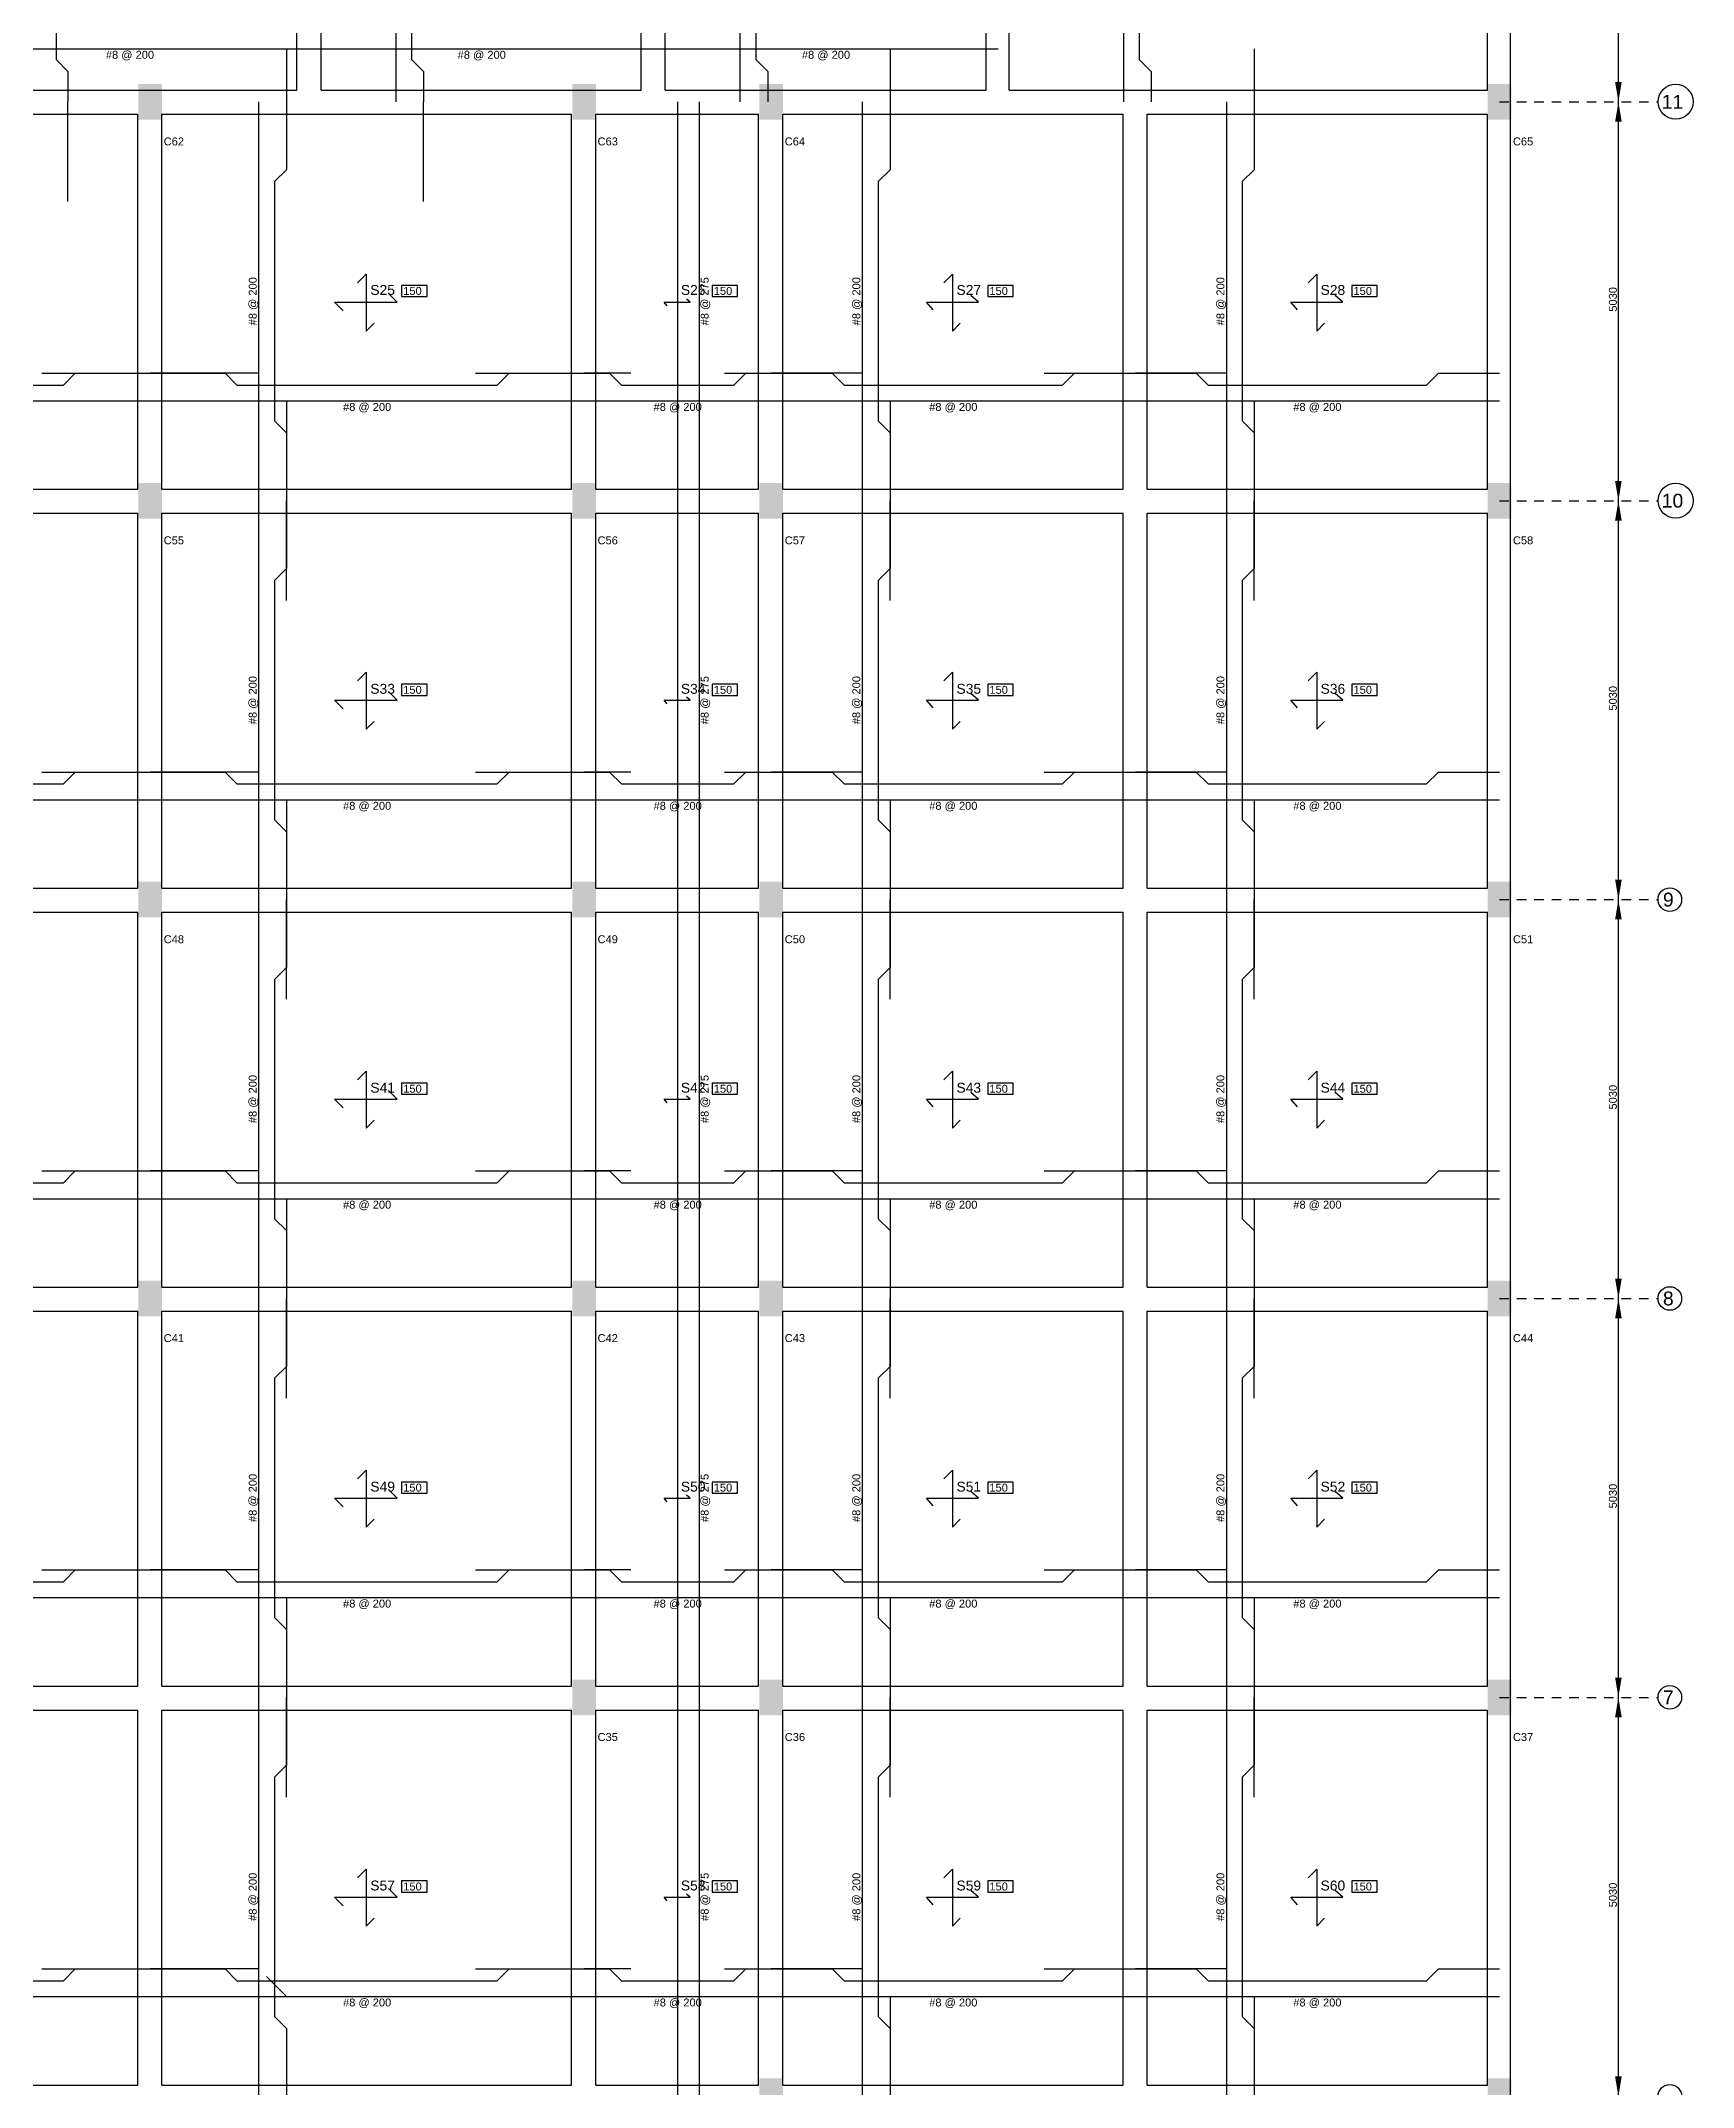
# Model space of a CAD drawing. Extents: x 26.9 to 91.8, y -5 to 59.7.
# Drawn here: x 47.17 to 68, y 20.14 to 45.94 of the extents above; entities that cross this region are included whole.
import ezdxf
from ezdxf.enums import TextEntityAlignment as Align

# ---------------------------------------------------------------- set-up
doc = ezdxf.new("R2010")
doc.units = 0
doc.linetypes.add('ACAD_ISO02W100', pattern=[15, 12, -3])
for name, color, linetype in [('CenterLine', 253, 'CONTINUOUS'), ('Column_Name', 4, 'CONTINUOUS'), ('Columns', 6, 'CONTINUOUS'), ('Grid_Dimension', 7, 'CONTINUOUS'), ('GridName', 7, 'CONTINUOUS'), ('Layout', 2, 'CONTINUOUS'), ('Reinforcement-Xdir', 1, 'CONTINUOUS'), ('Reinforcement-Ydir', 3, 'CONTINUOUS'), ('Slab_Icon', 6, 'CONTINUOUS'), ('Slab_Name', 4, 'CONTINUOUS'), ('Slab_Thick', 4, 'CONTINUOUS')]:
    doc.layers.add(name, color=color, linetype=linetype)
doc.styles.add('STRUDS_Arial', font='ARIAL.TTF', dxfattribs={"height": 0.04})
doc.styles.add('stylebar', font='ARIAL.TTF', dxfattribs={"height": 0.04})

msp = doc.modelspace()

# ---------------------------------------------------------------- linework, layer by layer
at = {"layer": 'CenterLine', "linetype": 'ACAD_ISO02W100', "ltscale": 0.01}
for p, q in [((65.558, 45.17), (67.558, 45.17)), ((65.558, 40.14), (67.558, 40.14)), ((65.558, 35.11), (67.558, 35.11)), ((65.558, 30.08), (67.558, 30.08)), ((65.558, 25.05), (67.558, 25.05))]:
    msp.add_line(p, q, dxfattribs=at)
at = {"layer": 'Columns'}
for points in [[(48.398, 44.945), (48.398, 45.395), (48.698, 44.945), (48.698, 45.395)], [(53.868, 44.945), (53.868, 45.395), (54.168, 44.945), (54.168, 45.395)], [(56.228, 44.945), (56.228, 45.395), (56.528, 44.945), (56.528, 45.395)], [(65.408, 44.945), (65.408, 45.395), (65.708, 44.945), (65.708, 45.395)], [(48.398, 39.915), (48.398, 40.365), (48.698, 39.915), (48.698, 40.365)], [(53.868, 39.915), (53.868, 40.365), (54.168, 39.915), (54.168, 40.365)], [(56.228, 39.915), (56.228, 40.365), (56.528, 39.915), (56.528, 40.365)], [(65.408, 39.915), (65.408, 40.365), (65.708, 39.915), (65.708, 40.365)], [(48.398, 34.885), (48.398, 35.335), (48.698, 34.885), (48.698, 35.335)], [(53.868, 34.885), (53.868, 35.335), (54.168, 34.885), (54.168, 35.335)], [(56.228, 34.885), (56.228, 35.335), (56.528, 34.885), (56.528, 35.335)], [(65.408, 34.885), (65.408, 35.335), (65.708, 34.885), (65.708, 35.335)], [(48.398, 29.855), (48.398, 30.305), (48.698, 29.855), (48.698, 30.305)], [(53.868, 29.855), (53.868, 30.305), (54.168, 29.855), (54.168, 30.305)], [(56.228, 29.855), (56.228, 30.305), (56.528, 29.855), (56.528, 30.305)], [(65.408, 29.855), (65.408, 30.305), (65.708, 29.855), (65.708, 30.305)], [(53.868, 24.825), (53.868, 25.275), (54.168, 24.825), (54.168, 25.275)], [(56.228, 24.825), (56.228, 25.275), (56.528, 24.825), (56.528, 25.275)], [(65.408, 24.825), (65.408, 25.275), (65.708, 24.825), (65.708, 25.275)], [(56.228, 19.795), (56.228, 20.245), (56.528, 19.795), (56.528, 20.245)], [(65.408, 19.795), (65.408, 20.245), (65.708, 19.795), (65.708, 20.245)]]:
    msp.add_solid(points, dxfattribs=at)
at = {"layer": 'Grid_Dimension'}
for p, q in [((67.058, 45.17), (67.058, 47.84)), ((67.058, 40.14), (67.058, 45.17)), ((67.058, 35.11), (67.058, 40.14)), ((67.058, 30.08), (67.058, 35.11)), ((67.058, 25.05), (67.058, 30.08)), ((67.058, 20.02), (67.058, 25.05))]:
    msp.add_line(p, q, dxfattribs=at)
for points in [[(67.058, 45.17), (67.0164, 45.42), (67.058, 45.17), (67.0996, 45.42)], [(67.058, 45.17), (67.0164, 44.92), (67.058, 45.17), (67.0996, 44.92)], [(67.058, 40.14), (67.0164, 40.39), (67.058, 40.14), (67.0996, 40.39)], [(67.058, 40.14), (67.0164, 39.89), (67.058, 40.14), (67.0996, 39.89)], [(67.058, 35.11), (67.0164, 35.36), (67.058, 35.11), (67.0996, 35.36)], [(67.058, 35.11), (67.0164, 34.86), (67.058, 35.11), (67.0996, 34.86)], [(67.058, 30.08), (67.0164, 30.33), (67.058, 30.08), (67.0996, 30.33)], [(67.058, 30.08), (67.0164, 29.83), (67.058, 30.08), (67.0996, 29.83)], [(67.058, 25.05), (67.0164, 25.3), (67.058, 25.05), (67.0996, 25.3)], [(67.058, 25.05), (67.0164, 24.8), (67.058, 25.05), (67.0996, 24.8)], [(67.058, 20.02), (67.0164, 20.27), (67.058, 20.02), (67.0996, 20.27)]]:
    msp.add_solid(points, dxfattribs=at)
at = {"layer": 'GridName'}
for centre, radius in [((67.7787, 45.17), 0.2207), ((67.7787, 40.14), 0.2207), ((67.7068, 35.11), 0.1487), ((67.7068, 30.08), 0.1487), ((67.7068, 25.05), 0.1487), ((67.7068, 20.02), 0.1487)]:
    msp.add_circle(centre, radius, dxfattribs=at)
at = {"layer": 'Layout'}
for p, q in [((65.6979, 45.0139), (65.6979, 47.9792)), ((50.3976, 45.3177), (50.3976, 47.6875)), ((50.7014, 45.3177), (50.7014, 47.6875)), ((54.7361, 45.3177), (54.7361, 47.6875)), ((55.0399, 45.3177), (55.0399, 47.6875)), ((59.0868, 45.3177), (59.0868, 47.6875)), ((59.3785, 45.3177), (59.3785, 47.6875)), ((65.4063, 45.3177), (65.4063, 47.6875)), ((46.1684, 45.3177), (48.6962, 45.3177)), ((48.3924, 45.3177), (50.3976, 45.3177)), ((50.7014, 45.3177), (54.1649, 45.3177)), ((53.8611, 45.3177), (54.7361, 45.3177)), ((55.0399, 45.3177), (56.5226, 45.3177)), ((56.2188, 45.3177), (59.0868, 45.3177)), ((59.3785, 45.3177), (61.1163, 45.3177)), ((60.8125, 45.3177), (65.4063, 45.3177)), ((65.6979, 39.9826), (65.6979, 45.3177)), ((45.8767, 45.0139), (48.3924, 45.0139)), ((48.3924, 40.2865), (48.3924, 45.0139)), ((48.6962, 45.0139), (50.7014, 45.0139)), ((48.6962, 40.2865), (48.6962, 45.0139)), ((50.3976, 45.0139), (53.8611, 45.0139)), ((53.8611, 40.2865), (53.8611, 45.0139)), ((54.1649, 45.0139), (55.0399, 45.0139)), ((54.1649, 40.2865), (54.1649, 45.0139)), ((54.7361, 45.0139), (56.2188, 45.0139)), ((56.2188, 40.2865), (56.2188, 45.0139)), ((56.5226, 45.0139), (59.3785, 45.0139)), ((56.5226, 40.2865), (56.5226, 45.0139)), ((59.0868, 45.0139), (60.8125, 45.0139)), ((60.8125, 40.2865), (60.8125, 45.0139)), ((61.1163, 45.0139), (65.4063, 45.0139)), ((61.1163, 40.2865), (61.1163, 45.0139)), ((65.4063, 40.2865), (65.4063, 45.0139)), ((43.2274, 40.2865), (48.3924, 40.2865)), ((48.6962, 40.2865), (53.8611, 40.2865)), ((54.1649, 40.2865), (56.2188, 40.2865)), ((56.5226, 40.2865), (60.8125, 40.2865)), ((61.1163, 40.2865), (65.4063, 40.2865)), ((65.6979, 34.9514), (65.6979, 40.2865)), ((43.2274, 39.9826), (48.3924, 39.9826)), ((48.3924, 35.2552), (48.3924, 39.9826)), ((48.6962, 39.9826), (53.8611, 39.9826)), ((48.6962, 35.2552), (48.6962, 39.9826)), ((53.8611, 35.2552), (53.8611, 39.9826)), ((54.1649, 39.9826), (56.2188, 39.9826)), ((54.1649, 35.2552), (54.1649, 39.9826)), ((56.2188, 35.2552), (56.2188, 39.9826)), ((56.5226, 39.9826), (60.8125, 39.9826)), ((56.5226, 35.2552), (56.5226, 39.9826)), ((60.8125, 35.2552), (60.8125, 39.9826)), ((61.1163, 39.9826), (65.4063, 39.9826)), ((61.1163, 35.2552), (61.1163, 39.9826)), ((65.4063, 35.2552), (65.4063, 39.9826)), ((43.2274, 35.2552), (48.3924, 35.2552)), ((48.6962, 35.2552), (53.8611, 35.2552)), ((54.1649, 35.2552), (56.2188, 35.2552)), ((56.5226, 35.2552), (60.8125, 35.2552)), ((61.1163, 35.2552), (65.4063, 35.2552)), ((65.6979, 29.9201), (65.6979, 35.2552)), ((43.2274, 34.9514), (48.3924, 34.9514)), ((48.3924, 30.224), (48.3924, 34.9514)), ((48.6962, 34.9514), (53.8611, 34.9514)), ((48.6962, 30.224), (48.6962, 34.9514)), ((53.8611, 30.224), (53.8611, 34.9514)), ((54.1649, 34.9514), (56.2188, 34.9514)), ((54.1649, 30.224), (54.1649, 34.9514)), ((56.2188, 30.224), (56.2188, 34.9514)), ((56.5226, 34.9514), (60.8125, 34.9514)), ((56.5226, 30.224), (56.5226, 34.9514)), ((60.8125, 30.224), (60.8125, 34.9514)), ((61.1163, 34.9514), (65.4063, 34.9514)), ((61.1163, 30.224), (61.1163, 34.9514)), ((65.4063, 30.224), (65.4063, 34.9514)), ((43.2274, 30.224), (48.3924, 30.224)), ((48.6962, 30.224), (53.8611, 30.224)), ((54.1649, 30.224), (56.2188, 30.224)), ((56.5226, 30.224), (60.8125, 30.224)), ((61.1163, 30.224), (65.4063, 30.224)), ((65.6979, 24.8889), (65.6979, 30.224)), ((43.2274, 29.9201), (48.3924, 29.9201)), ((48.3924, 25.1927), (48.3924, 29.9201)), ((48.6962, 29.9201), (53.8611, 29.9201)), ((48.6962, 25.1927), (48.6962, 29.9201)), ((53.8611, 25.1927), (53.8611, 29.9201)), ((54.1649, 29.9201), (56.2188, 29.9201)), ((54.1649, 25.1927), (54.1649, 29.9201)), ((56.2188, 25.1927), (56.2188, 29.9201)), ((56.5226, 29.9201), (60.8125, 29.9201)), ((56.5226, 25.1927), (56.5226, 29.9201)), ((60.8125, 25.1927), (60.8125, 29.9201)), ((61.1163, 29.9201), (65.4063, 29.9201)), ((61.1163, 25.1927), (61.1163, 29.9201)), ((65.4063, 25.1927), (65.4063, 29.9201)), ((43.2274, 25.1927), (48.3924, 25.1927)), ((48.6962, 25.1927), (53.8611, 25.1927)), ((54.1649, 25.1927), (56.2188, 25.1927)), ((56.5226, 25.1927), (60.8125, 25.1927)), ((61.1163, 25.1927), (65.4063, 25.1927)), ((65.6979, 19.8698), (65.6979, 25.1927)), ((43.2274, 24.8889), (48.3924, 24.8889)), ((48.3924, 20.1615), (48.3924, 24.8889)), ((48.6962, 24.8889), (53.8611, 24.8889)), ((48.6962, 20.1615), (48.6962, 24.8889)), ((53.8611, 20.1615), (53.8611, 24.8889)), ((54.1649, 24.8889), (56.2188, 24.8889)), ((54.1649, 20.1615), (54.1649, 24.8889)), ((56.2188, 20.1615), (56.2188, 24.8889)), ((56.5226, 24.8889), (60.8125, 24.8889)), ((56.5226, 20.1615), (56.5226, 24.8889)), ((60.8125, 20.1615), (60.8125, 24.8889)), ((61.1163, 24.8889), (65.4063, 24.8889)), ((61.1163, 20.1615), (61.1163, 24.8889)), ((65.4063, 20.1615), (65.4063, 24.8889)), ((43.2274, 20.1615), (48.3924, 20.1615)), ((48.6962, 20.1615), (53.8611, 20.1615)), ((54.1649, 20.1615), (56.2188, 20.1615)), ((56.5226, 20.1615), (60.8125, 20.1615)), ((61.1163, 20.1615), (65.4063, 20.1615)), ((65.6979, 17.1962), (65.6979, 20.1615))]:
    msp.add_line(p, q, dxfattribs=at)
at = {"layer": 'Reinforcement-Xdir'}
for p, q in [((51.643, 47.84), (51.643, 45.17)), ((55.983, 47.84), (55.983, 45.17)), ((60.818, 47.84), (60.818, 45.17)), ((47.3605, 47.306), (47.3605, 45.704)), ((51.843, 47.306), (51.843, 45.704)), ((56.183, 47.306), (56.183, 45.704)), ((61.018, 47.306), (61.018, 45.704)), ((47.3605, 45.704), (47.5105, 45.554)), ((50.2655, 45.8375), (50.2655, 45.17)), ((51.843, 45.704), (51.993, 45.554)), ((56.183, 45.704), (56.333, 45.554)), ((61.018, 45.704), (61.168, 45.554)), ((47.5105, 45.554), (47.5105, 45.17)), ((51.993, 45.554), (51.993, 45.17)), ((56.333, 45.554), (56.333, 45.17)), ((61.168, 45.554), (61.168, 45.17)), ((47.5105, 43.9125), (47.5105, 45.17)), ((49.9155, 45.17), (49.9155, 40.14)), ((50.2655, 45.17), (50.2655, 44.314)), ((51.993, 43.9125), (51.993, 45.17)), ((56.333, 45.17), (56.333, 45.17)), ((61.168, 45.17), (61.168, 45.17)), ((61.168, 45.17), (61.168, 45.17)), ((50.2655, 44.314), (50.1155, 44.164)), ((50.1155, 44.164), (50.1155, 41.146)), ((52.6505, 41.7475), (54.018, 41.7475)), ((54.018, 41.7475), (54.34, 41.7475)), ((54.34, 41.7475), (54.49, 41.5975)), ((54.49, 41.5975), (55.906, 41.5975)), ((55.788, 41.7475), (56.378, 41.7475)), ((55.906, 41.5975), (56.056, 41.7475)), ((56.056, 41.7475), (56.378, 41.7475)), ((57.5255, 41.7475), (56.378, 41.7475)), ((56.378, 41.7475), (57.146, 41.7475)), ((57.146, 41.7475), (57.296, 41.5975)), ((57.296, 41.5975), (60.05, 41.5975)), ((59.8205, 41.7475), (60.968, 41.7475)), ((60.05, 41.5975), (60.2, 41.7475)), ((60.2, 41.7475), (60.968, 41.7475)), ((62.1155, 41.7475), (60.968, 41.7475)), ((60.968, 41.7475), (61.736, 41.7475)), ((61.736, 41.7475), (61.886, 41.5975)), ((61.886, 41.5975), (64.64, 41.5975)), ((64.64, 41.5975), (64.79, 41.7475)), ((64.79, 41.7475), (65.558, 41.7475)), ((65.558, 41.7475), (65.558, 41.7475)), ((50.2655, 41.3975), (50.2655, 40.14)), ((54.018, 41.3975), (56.378, 41.3975)), ((56.378, 41.3975), (60.968, 41.3975)), ((60.968, 41.3975), (65.558, 41.3975)), ((50.1155, 41.146), (50.2655, 40.996)), ((50.2655, 40.996), (50.2655, 40.14)), ((49.9155, 40.14), (49.9155, 35.11)), ((50.2655, 38.8825), (50.2655, 40.14)), ((50.2655, 40.14), (50.2655, 39.284)), ((50.2655, 39.284), (50.1155, 39.134)), ((50.1155, 39.134), (50.1155, 36.116)), ((52.6505, 36.7175), (54.018, 36.7175)), ((54.018, 36.7175), (54.34, 36.7175)), ((54.34, 36.7175), (54.49, 36.5675)), ((55.788, 36.7175), (56.378, 36.7175)), ((55.906, 36.5675), (56.056, 36.7175)), ((56.056, 36.7175), (56.378, 36.7175)), ((57.5255, 36.7175), (56.378, 36.7175)), ((56.378, 36.7175), (57.146, 36.7175)), ((57.146, 36.7175), (57.296, 36.5675)), ((59.8205, 36.7175), (60.968, 36.7175)), ((60.05, 36.5675), (60.2, 36.7175)), ((60.2, 36.7175), (60.968, 36.7175)), ((62.1155, 36.7175), (60.968, 36.7175)), ((60.968, 36.7175), (61.736, 36.7175)), ((61.736, 36.7175), (61.886, 36.5675)), ((64.64, 36.5675), (64.79, 36.7175)), ((64.79, 36.7175), (65.558, 36.7175)), ((65.558, 36.7175), (65.558, 36.7175)), ((54.49, 36.5675), (55.906, 36.5675)), ((57.296, 36.5675), (60.05, 36.5675)), ((61.886, 36.5675), (64.64, 36.5675)), ((50.2655, 36.3675), (50.2655, 35.11)), ((54.018, 36.3675), (56.378, 36.3675)), ((56.378, 36.3675), (60.968, 36.3675)), ((60.968, 36.3675), (65.558, 36.3675)), ((50.1155, 36.116), (50.2655, 35.966)), ((50.2655, 35.966), (50.2655, 35.11)), ((49.9155, 35.11), (49.9155, 30.08)), ((50.2655, 33.8525), (50.2655, 35.11)), ((50.2655, 35.11), (50.2655, 34.254)), ((50.2655, 34.254), (50.1155, 34.104)), ((50.1155, 34.104), (50.1155, 31.086)), ((52.6505, 31.6875), (54.018, 31.6875)), ((54.018, 31.6875), (54.34, 31.6875)), ((54.34, 31.6875), (54.49, 31.5375)), ((54.49, 31.5375), (55.906, 31.5375)), ((55.788, 31.6875), (56.378, 31.6875)), ((55.906, 31.5375), (56.056, 31.6875)), ((56.056, 31.6875), (56.378, 31.6875)), ((57.5255, 31.6875), (56.378, 31.6875)), ((56.378, 31.6875), (57.146, 31.6875)), ((57.146, 31.6875), (57.296, 31.5375)), ((57.296, 31.5375), (60.05, 31.5375)), ((59.8205, 31.6875), (60.968, 31.6875)), ((60.05, 31.5375), (60.2, 31.6875)), ((60.2, 31.6875), (60.968, 31.6875)), ((62.1155, 31.6875), (60.968, 31.6875)), ((60.968, 31.6875), (61.736, 31.6875)), ((61.736, 31.6875), (61.886, 31.5375)), ((61.886, 31.5375), (64.64, 31.5375)), ((64.64, 31.5375), (64.79, 31.6875)), ((64.79, 31.6875), (65.558, 31.6875)), ((65.558, 31.6875), (65.558, 31.6875)), ((50.2655, 31.3375), (50.2655, 30.08)), ((54.018, 31.3375), (56.378, 31.3375)), ((56.378, 31.3375), (60.968, 31.3375)), ((60.968, 31.3375), (65.558, 31.3375)), ((50.1155, 31.086), (50.2655, 30.936)), ((50.2655, 30.936), (50.2655, 30.08)), ((49.9155, 30.08), (49.9155, 25.05)), ((50.2655, 28.8225), (50.2655, 30.08)), ((50.2655, 30.08), (50.2655, 29.224)), ((50.2655, 29.224), (50.1155, 29.074)), ((50.1155, 29.074), (50.1155, 26.056)), ((52.6505, 26.6575), (54.018, 26.6575)), ((54.018, 26.6575), (54.34, 26.6575)), ((54.34, 26.6575), (54.49, 26.5075)), ((55.788, 26.6575), (56.378, 26.6575)), ((55.906, 26.5075), (56.056, 26.6575)), ((56.056, 26.6575), (56.378, 26.6575)), ((57.5255, 26.6575), (56.378, 26.6575)), ((56.378, 26.6575), (57.146, 26.6575)), ((57.146, 26.6575), (57.296, 26.5075)), ((59.8205, 26.6575), (60.968, 26.6575)), ((60.05, 26.5075), (60.2, 26.6575)), ((60.2, 26.6575), (60.968, 26.6575)), ((62.1155, 26.6575), (60.968, 26.6575)), ((60.968, 26.6575), (61.736, 26.6575)), ((61.736, 26.6575), (61.886, 26.5075)), ((64.64, 26.5075), (64.79, 26.6575)), ((64.79, 26.6575), (65.558, 26.6575)), ((65.558, 26.6575), (65.558, 26.6575)), ((54.49, 26.5075), (55.906, 26.5075)), ((57.296, 26.5075), (60.05, 26.5075)), ((61.886, 26.5075), (64.64, 26.5075)), ((50.2655, 26.3075), (50.2655, 25.05)), ((54.018, 26.3075), (56.378, 26.3075)), ((56.378, 26.3075), (60.968, 26.3075)), ((60.968, 26.3075), (65.558, 26.3075)), ((50.1155, 26.056), (50.2655, 25.906)), ((50.2655, 25.906), (50.2655, 25.05)), ((49.9155, 25.05), (49.9155, 20.02)), ((50.2655, 23.7925), (50.2655, 25.05)), ((50.2655, 25.05), (50.2655, 24.194)), ((50.2655, 24.194), (50.1155, 24.044)), ((50.1155, 24.044), (50.1155, 21.026)), ((50.2655, 21.2775), (50.014, 21.529)), ((52.6505, 21.6275), (54.018, 21.6275)), ((54.018, 21.6275), (54.34, 21.6275)), ((54.34, 21.6275), (54.49, 21.4775)), ((54.49, 21.4775), (55.906, 21.4775)), ((55.788, 21.6275), (56.378, 21.6275)), ((55.906, 21.4775), (56.056, 21.6275)), ((56.056, 21.6275), (56.378, 21.6275)), ((57.5255, 21.6275), (56.378, 21.6275)), ((56.378, 21.6275), (57.146, 21.6275)), ((57.146, 21.6275), (57.296, 21.4775)), ((57.296, 21.4775), (60.05, 21.4775)), ((59.8205, 21.6275), (60.968, 21.6275)), ((60.05, 21.4775), (60.2, 21.6275)), ((60.2, 21.6275), (60.968, 21.6275)), ((62.1155, 21.6275), (60.968, 21.6275)), ((60.968, 21.6275), (61.736, 21.6275)), ((61.736, 21.6275), (61.886, 21.4775)), ((61.886, 21.4775), (64.64, 21.4775)), ((64.64, 21.4775), (64.79, 21.6275)), ((64.79, 21.6275), (65.558, 21.6275)), ((65.558, 21.6275), (65.558, 21.6275)), ((54.018, 21.2775), (56.378, 21.2775)), ((56.378, 21.2775), (60.968, 21.2775)), ((57.8755, 21.2775), (57.8755, 20.02)), ((60.968, 21.2775), (65.558, 21.2775)), ((62.4655, 21.2775), (62.4655, 20.02)), ((50.1155, 21.026), (50.2655, 20.876)), ((50.2655, 20.876), (50.2655, 20.02))]:
    msp.add_line(p, q, dxfattribs=at)
at = {"layer": 'Reinforcement-Ydir'}
for p, q in [((46.028, 45.8375), (50.558, 45.8375)), ((50.558, 45.8375), (54.898, 45.8375)), ((54.898, 45.8375), (59.238, 45.8375)), ((57.8755, 45.8375), (57.8755, 45.17)), ((62.4655, 45.8375), (62.4655, 45.17)), ((55.198, 40.14), (55.198, 45.17)), ((55.473, 40.14), (55.473, 45.17)), ((57.5255, 45.17), (57.5255, 40.14)), ((57.8755, 45.17), (57.8755, 44.314)), ((62.1155, 45.17), (62.1155, 40.14)), ((62.4655, 45.17), (62.4655, 44.314)), ((57.8755, 44.314), (57.7255, 44.164)), ((57.7255, 44.164), (57.7255, 41.146)), ((62.4655, 44.314), (62.3155, 44.164)), ((62.3155, 44.164), (62.3155, 41.146)), ((44.172, 41.5975), (47.454, 41.5975)), ((47.1805, 41.7475), (48.548, 41.7475)), ((47.454, 41.5975), (47.604, 41.7475)), ((47.604, 41.7475), (48.548, 41.7475)), ((49.9155, 41.7475), (48.548, 41.7475)), ((48.548, 41.7475), (49.492, 41.7475)), ((49.492, 41.7475), (49.642, 41.5975)), ((49.642, 41.5975), (52.924, 41.5975)), ((52.924, 41.5975), (53.074, 41.7475)), ((53.074, 41.7475), (54.018, 41.7475)), ((54.608, 41.7475), (54.018, 41.7475)), ((43.078, 41.3975), (48.548, 41.3975)), ((48.548, 41.3975), (54.018, 41.3975)), ((57.8755, 41.3975), (57.8755, 40.14)), ((62.4655, 41.3975), (62.4655, 40.14)), ((57.7255, 41.146), (57.8755, 40.996)), ((62.3155, 41.146), (62.4655, 40.996)), ((57.8755, 40.996), (57.8755, 40.14)), ((62.4655, 40.996), (62.4655, 40.14)), ((55.198, 35.11), (55.198, 40.14)), ((55.473, 35.11), (55.473, 40.14)), ((57.5255, 40.14), (57.5255, 35.11)), ((57.8755, 38.8825), (57.8755, 40.14)), ((57.8755, 40.14), (57.8755, 39.284)), ((62.1155, 40.14), (62.1155, 35.11)), ((62.4655, 38.8825), (62.4655, 40.14)), ((62.4655, 40.14), (62.4655, 39.284)), ((57.8755, 39.284), (57.7255, 39.134)), ((62.4655, 39.284), (62.3155, 39.134)), ((57.7255, 39.134), (57.7255, 36.116)), ((62.3155, 39.134), (62.3155, 36.116)), ((47.1805, 36.7175), (48.548, 36.7175)), ((47.454, 36.5675), (47.604, 36.7175)), ((47.604, 36.7175), (48.548, 36.7175)), ((49.9155, 36.7175), (48.548, 36.7175)), ((48.548, 36.7175), (49.492, 36.7175)), ((49.492, 36.7175), (49.642, 36.5675)), ((52.924, 36.5675), (53.074, 36.7175)), ((53.074, 36.7175), (54.018, 36.7175)), ((54.608, 36.7175), (54.018, 36.7175)), ((44.172, 36.5675), (47.454, 36.5675)), ((49.642, 36.5675), (52.924, 36.5675)), ((43.078, 36.3675), (48.548, 36.3675)), ((48.548, 36.3675), (54.018, 36.3675)), ((57.8755, 36.3675), (57.8755, 35.11)), ((62.4655, 36.3675), (62.4655, 35.11)), ((57.7255, 36.116), (57.8755, 35.966)), ((57.8755, 35.966), (57.8755, 35.11)), ((62.3155, 36.116), (62.4655, 35.966)), ((62.4655, 35.966), (62.4655, 35.11)), ((55.198, 30.08), (55.198, 35.11)), ((55.473, 30.08), (55.473, 35.11)), ((57.5255, 35.11), (57.5255, 30.08)), ((57.8755, 33.8525), (57.8755, 35.11)), ((57.8755, 35.11), (57.8755, 34.254)), ((62.1155, 35.11), (62.1155, 30.08)), ((62.4655, 33.8525), (62.4655, 35.11)), ((62.4655, 35.11), (62.4655, 34.254)), ((57.8755, 34.254), (57.7255, 34.104)), ((57.7255, 34.104), (57.7255, 31.086)), ((62.4655, 34.254), (62.3155, 34.104)), ((62.3155, 34.104), (62.3155, 31.086)), ((44.172, 31.5375), (47.454, 31.5375)), ((47.1805, 31.6875), (48.548, 31.6875)), ((47.454, 31.5375), (47.604, 31.6875)), ((47.604, 31.6875), (48.548, 31.6875)), ((49.9155, 31.6875), (48.548, 31.6875)), ((48.548, 31.6875), (49.492, 31.6875)), ((49.492, 31.6875), (49.642, 31.5375)), ((49.642, 31.5375), (52.924, 31.5375)), ((52.924, 31.5375), (53.074, 31.6875)), ((53.074, 31.6875), (54.018, 31.6875)), ((54.608, 31.6875), (54.018, 31.6875)), ((43.078, 31.3375), (48.548, 31.3375)), ((48.548, 31.3375), (54.018, 31.3375)), ((57.8755, 31.3375), (57.8755, 30.08)), ((62.4655, 31.3375), (62.4655, 30.08)), ((57.7255, 31.086), (57.8755, 30.936)), ((62.3155, 31.086), (62.4655, 30.936)), ((57.8755, 30.936), (57.8755, 30.08)), ((62.4655, 30.936), (62.4655, 30.08)), ((55.198, 25.05), (55.198, 30.08)), ((55.473, 25.05), (55.473, 30.08)), ((57.5255, 30.08), (57.5255, 25.05)), ((57.8755, 28.8225), (57.8755, 30.08)), ((57.8755, 30.08), (57.8755, 29.224)), ((62.1155, 30.08), (62.1155, 25.05)), ((62.4655, 28.8225), (62.4655, 30.08)), ((62.4655, 30.08), (62.4655, 29.224)), ((57.8755, 29.224), (57.7255, 29.074)), ((62.4655, 29.224), (62.3155, 29.074)), ((57.7255, 29.074), (57.7255, 26.056)), ((62.3155, 29.074), (62.3155, 26.056)), ((47.1805, 26.6575), (48.548, 26.6575)), ((47.454, 26.5075), (47.604, 26.6575)), ((47.604, 26.6575), (48.548, 26.6575)), ((49.9155, 26.6575), (48.548, 26.6575)), ((48.548, 26.6575), (49.492, 26.6575)), ((49.492, 26.6575), (49.642, 26.5075)), ((52.924, 26.5075), (53.074, 26.6575)), ((53.074, 26.6575), (54.018, 26.6575)), ((54.608, 26.6575), (54.018, 26.6575)), ((44.172, 26.5075), (47.454, 26.5075)), ((49.642, 26.5075), (52.924, 26.5075)), ((43.078, 26.3075), (48.548, 26.3075)), ((48.548, 26.3075), (54.018, 26.3075)), ((57.8755, 26.3075), (57.8755, 25.05)), ((62.4655, 26.3075), (62.4655, 25.05)), ((57.7255, 26.056), (57.8755, 25.906)), ((57.8755, 25.906), (57.8755, 25.05)), ((62.3155, 26.056), (62.4655, 25.906)), ((62.4655, 25.906), (62.4655, 25.05)), ((55.198, 20.02), (55.198, 25.05)), ((55.473, 20.02), (55.473, 25.05)), ((57.5255, 25.05), (57.5255, 20.02)), ((57.8755, 23.7925), (57.8755, 25.05)), ((57.8755, 25.05), (57.8755, 24.194)), ((62.1155, 25.05), (62.1155, 20.02)), ((62.4655, 23.7925), (62.4655, 25.05)), ((62.4655, 25.05), (62.4655, 24.194)), ((57.8755, 24.194), (57.7255, 24.044)), ((57.7255, 24.044), (57.7255, 21.026)), ((62.4655, 24.194), (62.3155, 24.044)), ((62.3155, 24.044), (62.3155, 21.026)), ((44.172, 21.4775), (47.454, 21.4775)), ((47.1805, 21.6275), (48.548, 21.6275)), ((47.454, 21.4775), (47.604, 21.6275)), ((47.604, 21.6275), (48.548, 21.6275)), ((49.9155, 21.6275), (48.548, 21.6275)), ((48.548, 21.6275), (49.492, 21.6275)), ((49.492, 21.6275), (49.642, 21.4775)), ((49.642, 21.4775), (52.924, 21.4775)), ((52.924, 21.4775), (53.074, 21.6275)), ((53.074, 21.6275), (54.018, 21.6275)), ((54.608, 21.6275), (54.018, 21.6275)), ((43.078, 21.2775), (48.548, 21.2775)), ((48.548, 21.2775), (54.018, 21.2775)), ((57.7255, 21.026), (57.8755, 20.876)), ((62.3155, 21.026), (62.4655, 20.876)), ((57.8755, 20.876), (57.8755, 20.02)), ((62.4655, 20.876), (62.4655, 20.02))]:
    msp.add_line(p, q, dxfattribs=at)
at = {"layer": 'Slab_Icon'}
for p, q in [((51.1632, 42.8872), (51.2726, 42.9965)), ((51.2726, 42.9965), (51.2726, 42.2795)), ((58.5521, 42.8872), (58.6615, 42.9965)), ((58.6615, 42.9965), (58.6615, 42.2795)), ((63.1458, 42.8872), (63.2552, 42.9965)), ((63.2552, 42.9965), (63.2552, 42.2795)), ((50.9809, 42.5347), (50.8715, 42.6441)), ((50.8715, 42.6441), (51.6615, 42.6441)), ((51.6615, 42.6441), (51.5521, 42.7535)), ((55.0642, 42.5955), (55.0278, 42.6441)), ((55.0278, 42.6441), (55.3559, 42.6441)), ((55.3559, 42.6441), (55.3073, 42.6806)), ((58.4184, 42.5469), (58.3333, 42.6441)), ((58.3333, 42.6441), (58.9896, 42.6441)), ((58.9896, 42.6441), (58.8924, 42.7292)), ((63.0122, 42.5469), (62.9271, 42.6441)), ((62.9271, 42.6441), (63.5833, 42.6441)), ((63.5833, 42.6441), (63.4861, 42.7292)), ((51.2726, 42.2795), (51.3698, 42.3767)), ((58.6615, 42.2795), (58.7587, 42.3767)), ((63.2552, 42.2795), (63.3524, 42.3767)), ((51.1632, 37.8681), (51.2726, 37.9774)), ((51.2726, 37.9774), (51.2726, 37.2604)), ((58.5521, 37.8681), (58.6615, 37.9774)), ((58.6615, 37.9774), (58.6615, 37.2604)), ((63.1458, 37.8681), (63.2552, 37.9774)), ((63.2552, 37.9774), (63.2552, 37.2604)), ((51.6615, 37.625), (51.5521, 37.7344)), ((58.9896, 37.625), (58.8924, 37.7101)), ((63.5833, 37.625), (63.4861, 37.7101)), ((50.9809, 37.5156), (50.8715, 37.625)), ((50.8715, 37.625), (51.6615, 37.625)), ((55.0642, 37.5764), (55.0278, 37.625)), ((55.0278, 37.625), (55.3559, 37.625)), ((55.3559, 37.625), (55.3073, 37.6615)), ((58.4184, 37.5278), (58.3333, 37.625)), ((58.3333, 37.625), (58.9896, 37.625)), ((63.0122, 37.5278), (62.9271, 37.625)), ((62.9271, 37.625), (63.5833, 37.625)), ((51.2726, 37.2604), (51.3698, 37.3576)), ((58.6615, 37.2604), (58.7587, 37.3576)), ((63.2552, 37.2604), (63.3524, 37.3576)), ((51.1632, 32.8368), (51.2726, 32.9462)), ((51.2726, 32.9462), (51.2726, 32.2292)), ((58.5521, 32.8368), (58.6615, 32.9462)), ((58.6615, 32.9462), (58.6615, 32.2292)), ((63.1458, 32.8368), (63.2552, 32.9462)), ((63.2552, 32.9462), (63.2552, 32.2292)), ((50.9809, 32.4844), (50.8715, 32.5938)), ((50.8715, 32.5938), (51.6615, 32.5938)), ((51.6615, 32.5938), (51.5521, 32.7031)), ((55.0642, 32.5451), (55.0278, 32.5938)), ((55.0278, 32.5938), (55.3559, 32.5938)), ((55.3559, 32.5938), (55.3073, 32.6302)), ((58.4184, 32.4965), (58.3333, 32.5938)), ((58.3333, 32.5938), (58.9896, 32.5938)), ((58.9896, 32.5938), (58.8924, 32.6788)), ((63.0122, 32.4965), (62.9271, 32.5938)), ((62.9271, 32.5938), (63.5833, 32.5938)), ((63.5833, 32.5938), (63.4861, 32.6788)), ((51.2726, 32.2292), (51.3698, 32.3264)), ((58.6615, 32.2292), (58.7587, 32.3264)), ((63.2552, 32.2292), (63.3524, 32.3264)), ((51.1632, 27.8056), (51.2726, 27.9149)), ((51.2726, 27.9149), (51.2726, 27.1979)), ((58.5521, 27.8056), (58.6615, 27.9149)), ((58.6615, 27.9149), (58.6615, 27.1979)), ((63.1458, 27.8056), (63.2552, 27.9149)), ((63.2552, 27.9149), (63.2552, 27.1979)), ((51.6615, 27.5625), (51.5521, 27.6719)), ((58.9896, 27.5625), (58.8924, 27.6476)), ((63.5833, 27.5625), (63.4861, 27.6476)), ((50.9809, 27.4531), (50.8715, 27.5625)), ((50.8715, 27.5625), (51.6615, 27.5625)), ((55.0642, 27.5139), (55.0278, 27.5625)), ((55.0278, 27.5625), (55.3559, 27.5625)), ((55.3559, 27.5625), (55.3073, 27.599)), ((58.4184, 27.4653), (58.3333, 27.5625)), ((58.3333, 27.5625), (58.9896, 27.5625)), ((63.0122, 27.4653), (62.9271, 27.5625)), ((62.9271, 27.5625), (63.5833, 27.5625)), ((51.2726, 27.1979), (51.3698, 27.2951)), ((58.6615, 27.1979), (58.7587, 27.2951)), ((63.2552, 27.1979), (63.3524, 27.2951)), ((51.1632, 22.7743), (51.2726, 22.8837)), ((51.2726, 22.8837), (51.2726, 22.1667)), ((58.5521, 22.7743), (58.6615, 22.8837)), ((58.6615, 22.8837), (58.6615, 22.1667)), ((63.1458, 22.7743), (63.2552, 22.8837)), ((63.2552, 22.8837), (63.2552, 22.1667)), ((50.9809, 22.4219), (50.8715, 22.5313)), ((50.8715, 22.5313), (51.6615, 22.5313)), ((51.6615, 22.5313), (51.5521, 22.6406)), ((55.0642, 22.4826), (55.0278, 22.5313)), ((55.0278, 22.5313), (55.3559, 22.5313)), ((55.3559, 22.5313), (55.3073, 22.5677)), ((58.4184, 22.434), (58.3333, 22.5313)), ((58.3333, 22.5313), (58.9896, 22.5313)), ((58.9896, 22.5313), (58.8924, 22.6163)), ((63.0122, 22.434), (62.9271, 22.5313)), ((62.9271, 22.5313), (63.5833, 22.5313)), ((63.5833, 22.5313), (63.4861, 22.6163)), ((51.2726, 22.1667), (51.3698, 22.2639)), ((58.6615, 22.1667), (58.7587, 22.2639)), ((63.2552, 22.1667), (63.3524, 22.2639))]:
    msp.add_line(p, q, dxfattribs=at)
at = {"layer": 'Slab_Thick'}
for p, q in [((52.038, 42.855), (51.718, 42.855)), ((51.718, 42.855), (51.718, 42.715)), ((52.038, 42.715), (52.038, 42.855)), ((55.953, 42.855), (55.633, 42.855)), ((55.633, 42.855), (55.633, 42.715)), ((55.953, 42.715), (55.953, 42.855)), ((59.428, 42.855), (59.108, 42.855)), ((59.108, 42.855), (59.108, 42.715)), ((59.428, 42.715), (59.428, 42.855)), ((64.018, 42.855), (63.698, 42.855)), ((63.698, 42.855), (63.698, 42.715)), ((64.018, 42.715), (64.018, 42.855)), ((51.718, 42.715), (52.038, 42.715)), ((55.633, 42.715), (55.953, 42.715)), ((59.108, 42.715), (59.428, 42.715)), ((63.698, 42.715), (64.018, 42.715)), ((52.038, 37.825), (51.718, 37.825)), ((51.718, 37.825), (51.718, 37.685)), ((51.718, 37.685), (52.038, 37.685)), ((52.038, 37.685), (52.038, 37.825)), ((55.953, 37.825), (55.633, 37.825)), ((55.633, 37.825), (55.633, 37.685)), ((55.633, 37.685), (55.953, 37.685)), ((55.953, 37.685), (55.953, 37.825)), ((59.428, 37.825), (59.108, 37.825)), ((59.108, 37.825), (59.108, 37.685)), ((59.108, 37.685), (59.428, 37.685)), ((59.428, 37.685), (59.428, 37.825)), ((64.018, 37.825), (63.698, 37.825)), ((63.698, 37.825), (63.698, 37.685)), ((63.698, 37.685), (64.018, 37.685)), ((64.018, 37.685), (64.018, 37.825)), ((52.038, 32.795), (51.718, 32.795)), ((51.718, 32.795), (51.718, 32.655)), ((52.038, 32.655), (52.038, 32.795)), ((55.953, 32.795), (55.633, 32.795)), ((55.633, 32.795), (55.633, 32.655)), ((55.953, 32.655), (55.953, 32.795)), ((59.428, 32.795), (59.108, 32.795)), ((59.108, 32.795), (59.108, 32.655)), ((59.428, 32.655), (59.428, 32.795)), ((64.018, 32.795), (63.698, 32.795)), ((63.698, 32.795), (63.698, 32.655)), ((64.018, 32.655), (64.018, 32.795)), ((51.718, 32.655), (52.038, 32.655)), ((55.633, 32.655), (55.953, 32.655)), ((59.108, 32.655), (59.428, 32.655)), ((63.698, 32.655), (64.018, 32.655)), ((52.038, 27.765), (51.718, 27.765)), ((51.718, 27.765), (51.718, 27.625)), ((51.718, 27.625), (52.038, 27.625)), ((52.038, 27.625), (52.038, 27.765)), ((55.953, 27.765), (55.633, 27.765)), ((55.633, 27.765), (55.633, 27.625)), ((55.633, 27.625), (55.953, 27.625)), ((55.953, 27.625), (55.953, 27.765)), ((59.428, 27.765), (59.108, 27.765)), ((59.108, 27.765), (59.108, 27.625)), ((59.108, 27.625), (59.428, 27.625)), ((59.428, 27.625), (59.428, 27.765)), ((64.018, 27.765), (63.698, 27.765)), ((63.698, 27.765), (63.698, 27.625)), ((63.698, 27.625), (64.018, 27.625)), ((64.018, 27.625), (64.018, 27.765)), ((52.038, 22.735), (51.718, 22.735)), ((51.718, 22.735), (51.718, 22.595)), ((52.038, 22.595), (52.038, 22.735)), ((55.953, 22.735), (55.633, 22.735)), ((55.633, 22.735), (55.633, 22.595)), ((55.953, 22.595), (55.953, 22.735)), ((59.428, 22.735), (59.108, 22.735)), ((59.108, 22.735), (59.108, 22.595)), ((59.428, 22.595), (59.428, 22.735)), ((64.018, 22.735), (63.698, 22.735)), ((63.698, 22.735), (63.698, 22.595)), ((64.018, 22.595), (64.018, 22.735)), ((51.718, 22.595), (52.038, 22.595)), ((55.633, 22.595), (55.953, 22.595)), ((59.108, 22.595), (59.428, 22.595)), ((63.698, 22.595), (64.018, 22.595))]:
    msp.add_line(p, q, dxfattribs=at)

# ---------------------------------------------------------------- texts
at = {"layer": 'Column_Name', "style": 'STRUDS_Arial'}
for s, p in [('C62', (48.718, 44.62)), ('C63', (54.188, 44.62)), ('C64', (56.548, 44.62)), ('C65', (65.728, 44.62)), ('C55', (48.718, 39.59)), ('C56', (54.188, 39.59)), ('C57', (56.548, 39.59)), ('C58', (65.728, 39.59)), ('C48', (48.718, 34.56)), ('C49', (54.188, 34.56)), ('C50', (56.548, 34.56)), ('C51', (65.728, 34.56)), ('C41', (48.718, 29.53)), ('C42', (54.188, 29.53)), ('C43', (56.548, 29.53)), ('C44', (65.728, 29.53)), ('C35', (54.188, 24.5)), ('C36', (56.548, 24.5)), ('C37', (65.728, 24.5))]:
    msp.add_text(s, height=0.1, dxfattribs=at).set_placement(p)
at = {"layer": 'Grid_Dimension', "style": 'stylebar'}
for p in [(67.038, 42.523), (67.038, 37.493), (67.038, 32.463), (67.038, 27.433), (67.038, 22.403)]:
    msp.add_text('5030', height=0.1, rotation=90, dxfattribs=at).set_placement(p)
at = {"layer": 'GridName', "style": 'STRUDS_Arial'}
for s, p in [('11', (67.6037, 45.0825)), ('10', (67.6037, 40.0525)), ('9', (67.6193, 35.0225)), ('8', (67.6193, 29.9925)), ('7', (67.6193, 24.9625))]:
    msp.add_text(s, height=0.175, dxfattribs=at).set_placement(p)
at = {"layer": 'Reinforcement-Xdir', "style": 'STRUDS_Arial'}
for p in [(49.8905, 42.655), (49.8905, 37.625), (49.8905, 32.595), (49.8905, 27.565), (49.8905, 22.535)]:
    msp.add_text('#8 @ 200', height=0.1, rotation=90, dxfattribs=at).set_placement(p, align=Align.CENTER)
for p in [(55.198, 41.2725), (58.673, 41.2725), (63.263, 41.2725), (55.198, 36.2425), (58.673, 36.2425), (63.263, 36.2425), (55.198, 31.2125), (58.673, 31.2125), (63.263, 31.2125), (55.198, 26.1825), (58.673, 26.1825), (63.263, 26.1825), (55.198, 21.1525), (58.673, 21.1525), (63.263, 21.1525)]:
    msp.add_text('#8 @ 200', height=0.1, dxfattribs=at).set_placement(p, align=Align.CENTER)
at = {"layer": 'Reinforcement-Ydir', "style": 'STRUDS_Arial'}
for p in [(48.293, 45.7125), (52.728, 45.7125), (57.068, 45.7125), (51.283, 41.2725), (51.283, 36.2425), (51.283, 31.2125), (51.283, 26.1825), (51.283, 21.1525)]:
    msp.add_text('#8 @ 200', height=0.1, dxfattribs=at).set_placement(p, align=Align.CENTER)
for s, p in [('#8 @ 275', (55.588, 42.655)), ('#8 @ 200', (57.5005, 42.655)), ('#8 @ 200', (62.0905, 42.655)), ('#8 @ 275', (55.588, 37.625)), ('#8 @ 200', (57.5005, 37.625)), ('#8 @ 200', (62.0905, 37.625)), ('#8 @ 275', (55.588, 32.595)), ('#8 @ 200', (57.5005, 32.595)), ('#8 @ 200', (62.0905, 32.595)), ('#8 @ 275', (55.588, 27.565)), ('#8 @ 200', (57.5005, 27.565)), ('#8 @ 200', (62.0905, 27.565)), ('#8 @ 275', (55.588, 22.535)), ('#8 @ 200', (57.5005, 22.535)), ('#8 @ 200', (62.0905, 22.535))]:
    msp.add_text(s, height=0.1, rotation=90, dxfattribs=at).set_placement(p, align=Align.CENTER)
at = {"layer": 'Slab_Name', "style": 'STRUDS_Arial'}
for s, p in [('S25', (51.323, 42.735)), ('S26', (55.238, 42.735)), ('S27', (58.713, 42.735)), ('S28', (63.303, 42.735)), ('S33', (51.323, 37.705)), ('S34', (55.238, 37.705)), ('S35', (58.713, 37.705)), ('S36', (63.303, 37.705)), ('S41', (51.323, 32.675)), ('S42', (55.238, 32.675)), ('S43', (58.713, 32.675)), ('S44', (63.303, 32.675)), ('S49', (51.323, 27.645)), ('S50', (55.238, 27.645)), ('S51', (58.713, 27.645)), ('S52', (63.303, 27.645)), ('S57', (51.323, 22.615)), ('S58', (55.238, 22.615)), ('S59', (58.713, 22.615)), ('S60', (63.303, 22.615))]:
    msp.add_text(s, height=0.125, dxfattribs=at).set_placement(p)
at = {"layer": 'Slab_Thick', "style": 'STRUDS_Arial'}
for p in [(51.738, 42.735), (55.653, 42.735), (59.128, 42.735), (63.718, 42.735), (51.738, 37.705), (55.653, 37.705), (59.128, 37.705), (63.718, 37.705), (51.738, 32.675), (55.653, 32.675), (59.128, 32.675), (63.718, 32.675), (51.738, 27.645), (55.653, 27.645), (59.128, 27.645), (63.718, 27.645), (51.738, 22.615), (55.653, 22.615), (59.128, 22.615), (63.718, 22.615)]:
    msp.add_text('150', height=0.1, dxfattribs=at).set_placement(p)

doc.saveas('drawing.dxf')
